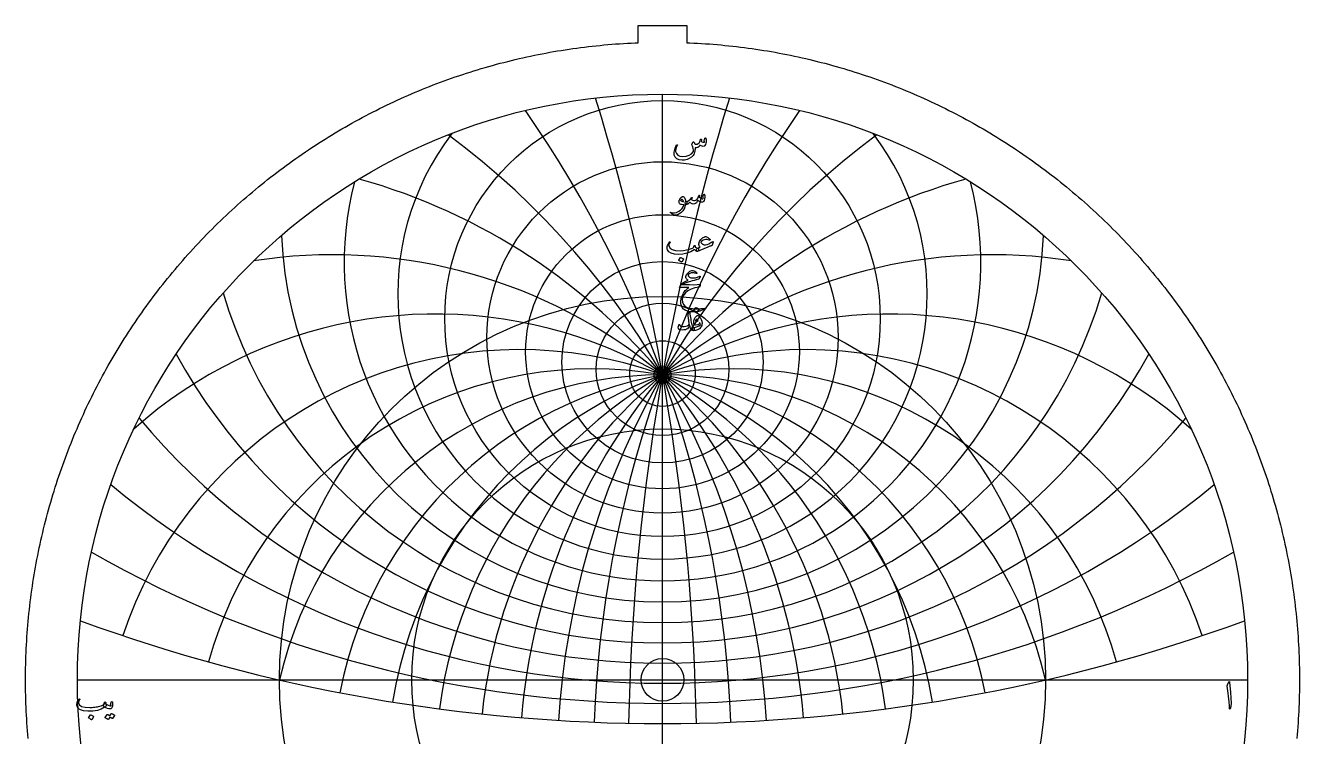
# Model space of a CAD drawing. Header units: millimetres. Extents: x -71 to 71, y -71 to 73.
# Drawn here: x -70.8 to 70.8, y -6.3 to 72.6 of the extents above; entities that cross this region are included whole.
import ezdxf

# ---------------------------------------------------------------- set-up
doc = ezdxf.new("R2010")
doc.units = ezdxf.units.MM
for name, color, linetype in [('CUT_INNER', 6, 'Continuous'), ('CUT_OUTER', 1, 'Continuous'), ('ENGRAVE', 7, 'Continuous'), ('ENGRAVE_FINE', 8, 'Continuous'), ('TEXT', 5, 'Continuous')]:
    doc.layers.add(name, color=color, linetype=linetype)

msp = doc.modelspace()

# ---------------------------------------------------------------- linework, layer by layer
at = {"layer": 'CUT_INNER'}
msp.add_circle((0, 0), 2.375, dxfattribs=at)
at = {"layer": 'CUT_OUTER'}
msp.add_lwpolyline([(-70.463, -6.5037), (-70.5016, -6.0712), (-70.5375, -5.6385), (-70.5708, -5.2056), (-70.6014, -4.7725), (-70.6293, -4.3392), (-70.6546, -3.9058), (-70.6773, -3.4722), (-70.6972, -3.0384), (-70.7146, -2.6046), (-70.7292, -2.1706), (-70.7412, -1.7366), (-70.7505, -1.3025), (-70.7572, -0.8684), (-70.7612, -0.4342), (-70.7625, 0), (-70.7612, 0.4342), (-70.7572, 0.8684), (-70.7505, 1.3025), (-70.7412, 1.7366), (-70.7292, 2.1706), (-70.7146, 2.6046), (-70.6972, 3.0384), (-70.6773, 3.4722), (-70.6546, 3.9058), (-70.6293, 4.3392), (-70.6014, 4.7725), (-70.5708, 5.2056), (-70.5375, 5.6385), (-70.5016, 6.0712), (-70.463, 6.5037), (-70.4218, 6.9359), (-70.3779, 7.3679), (-70.3313, 7.7996), (-70.2822, 8.231), (-70.2303, 8.6621), (-70.1759, 9.0928), (-70.1187, 9.5233), (-70.059, 9.9533), (-69.9966, 10.383), (-69.9316, 10.8123), (-69.8639, 11.2412), (-69.7936, 11.6697), (-69.7207, 12.0977), (-69.6452, 12.5253), (-69.567, 12.9524), (-69.4862, 13.379), (-69.4028, 13.8051), (-69.3168, 14.2307), (-69.2282, 14.6557), (-69.137, 15.0802), (-69.0431, 15.5042), (-68.9467, 15.9275), (-68.8477, 16.3502), (-68.746, 16.7724), (-68.6418, 17.1939), (-68.535, 17.6147), (-68.4257, 18.0349), (-68.3137, 18.4544), (-68.1992, 18.8733), (-68.0821, 19.2914), (-67.9625, 19.7087), (-67.8403, 20.1254), (-67.7155, 20.5413), (-67.5882, 20.9564), (-67.4583, 21.3707), (-67.3259, 21.7842), (-67.191, 22.1969), (-67.0535, 22.6088), (-66.9135, 23.0198), (-66.771, 23.4299), (-66.626, 23.8392), (-66.4785, 24.2475), (-66.3285, 24.655), (-66.1759, 25.0615), (-66.0209, 25.4671), (-65.8634, 25.8717), (-65.7034, 26.2753), (-65.541, 26.678), (-65.376, 27.0796), (-65.2086, 27.4803), (-65.0388, 27.8799), (-64.8665, 28.2784), (-64.6918, 28.6759), (-64.5146, 29.0723), (-64.335, 29.4676), (-64.153, 29.8618), (-63.9685, 30.2549), (-63.7817, 30.6468), (-63.5925, 31.0376), (-63.4008, 31.4272), (-63.2068, 31.8156), (-63.0104, 32.2029), (-62.8116, 32.5889), (-62.6105, 32.9737), (-62.407, 33.3572), (-62.2011, 33.7395), (-61.9929, 34.1205), (-61.7824, 34.5003), (-61.5695, 34.8787), (-61.3544, 35.2558), (-61.1369, 35.6316), (-60.9171, 36.0061), (-60.695, 36.3792), (-60.4707, 36.7509), (-60.244, 37.1213), (-60.0151, 37.4902), (-59.784, 37.8578), (-59.5505, 38.2239), (-59.3149, 38.5886), (-59.077, 38.9518), (-58.8369, 39.3135), (-58.5945, 39.6738), (-58.35, 40.0326), (-58.1033, 40.3899), (-57.8543, 40.7456), (-57.6032, 41.0998), (-57.35, 41.4525), (-57.0946, 41.8036), (-56.837, 42.1532), (-56.5773, 42.5011), (-56.3154, 42.8475), (-56.0514, 43.1922), (-55.7854, 43.5353), (-55.5172, 43.8768), (-55.2469, 44.2166), (-54.9746, 44.5548), (-54.7002, 44.8913), (-54.4237, 45.226), (-54.1451, 45.5591), (-53.8646, 45.8905), (-53.582, 46.2201), (-53.2974, 46.548), (-53.0108, 46.8742), (-52.7222, 47.1986), (-52.4316, 47.5212), (-52.139, 47.842), (-51.8444, 48.161), (-51.548, 48.4782), (-51.2495, 48.7936), (-50.9492, 49.1072), (-50.6469, 49.4188), (-50.3427, 49.7287), (-50.0366, 50.0366), (-49.7287, 50.3427), (-49.4188, 50.6469), (-49.1072, 50.9492), (-48.7936, 51.2495), (-48.4782, 51.548), (-48.161, 51.8444), (-47.842, 52.139), (-47.5212, 52.4316), (-47.1986, 52.7222), (-46.8742, 53.0108), (-46.548, 53.2974), (-46.2201, 53.582), (-45.8905, 53.8646), (-45.5591, 54.1451), (-45.226, 54.4237), (-44.8913, 54.7002), (-44.5548, 54.9746), (-44.2166, 55.2469), (-43.8768, 55.5172), (-43.5353, 55.7854), (-43.1922, 56.0514), (-42.8475, 56.3154), (-42.5011, 56.5773), (-42.1532, 56.837), (-41.8036, 57.0946), (-41.4525, 57.35), (-41.0998, 57.6032), (-40.7456, 57.8543), (-40.3899, 58.1033), (-40.0326, 58.35), (-39.6738, 58.5945), (-39.3135, 58.8369), (-38.9518, 59.077), (-38.5886, 59.3149), (-38.2239, 59.5505), (-37.8578, 59.784), (-37.4902, 60.0151), (-37.1213, 60.244), (-36.7509, 60.4707), (-36.3792, 60.695), (-36.0061, 60.9171), (-35.6316, 61.1369), (-35.2558, 61.3544), (-34.8787, 61.5695), (-34.5003, 61.7824), (-34.1205, 61.9929), (-33.7395, 62.2011), (-33.3572, 62.407), (-32.9737, 62.6105), (-32.5889, 62.8116), (-32.2029, 63.0104), (-31.8156, 63.2068), (-31.4272, 63.4008), (-31.0376, 63.5925), (-30.6468, 63.7817), (-30.2549, 63.9685), (-29.8618, 64.153), (-29.4676, 64.335), (-29.0723, 64.5146), (-28.6759, 64.6918), (-28.2784, 64.8665), (-27.8799, 65.0388), (-27.4803, 65.2086), (-27.0796, 65.376), (-26.678, 65.541), (-26.2753, 65.7034), (-25.8717, 65.8634), (-25.4671, 66.0209), (-25.0615, 66.1759), (-24.655, 66.3285), (-24.2475, 66.4785), (-23.8392, 66.626), (-23.4299, 66.771), (-23.0198, 66.9135), (-22.6088, 67.0535), (-22.1969, 67.191), (-21.7842, 67.3259), (-21.3707, 67.4583), (-20.9564, 67.5882), (-20.5413, 67.7155), (-20.1254, 67.8403), (-19.7087, 67.9625), (-19.2914, 68.0821), (-18.8733, 68.1992), (-18.4544, 68.3137), (-18.0349, 68.4257), (-17.6147, 68.535), (-17.1939, 68.6418), (-16.7724, 68.746), (-16.3502, 68.8477), (-15.9275, 68.9467), (-15.5042, 69.0431), (-15.0802, 69.137), (-14.6557, 69.2282), (-14.2307, 69.3168), (-13.8051, 69.4028), (-13.379, 69.4862), (-12.9524, 69.567), (-12.5253, 69.6452), (-12.0977, 69.7207), (-11.6697, 69.7936), (-11.2412, 69.8639), (-10.8123, 69.9316), (-10.383, 69.9966), (-9.9533, 70.059), (-9.5233, 70.1187), (-9.0928, 70.1759), (-8.6621, 70.2303), (-8.231, 70.2822), (-7.7996, 70.3313), (-7.3679, 70.3779), (-6.9359, 70.4218), (-6.5037, 70.463), (-6.0712, 70.5016), (-5.6385, 70.5375), (-5.2056, 70.5708), (-4.7725, 70.6014), (-4.3392, 70.6293), (-3.9058, 70.6546), (-3.4722, 70.6773), (-3.0384, 70.6972), (-2.7125, 70.7102), (-2.7125, 72.6225), (2.7125, 72.6225), (2.7125, 70.7102), (3.0384, 70.6972), (3.4722, 70.6773), (3.9058, 70.6546), (4.3392, 70.6293), (4.7725, 70.6014), (5.2056, 70.5708), (5.6385, 70.5375), (6.0712, 70.5016), (6.5037, 70.463), (6.9359, 70.4218), (7.3679, 70.3779), (7.7996, 70.3313), (8.231, 70.2822), (8.6621, 70.2303), (9.0928, 70.1759), (9.5233, 70.1187), (9.9533, 70.059), (10.383, 69.9966), (10.8123, 69.9316), (11.2412, 69.8639), (11.6697, 69.7936), (12.0977, 69.7207), (12.5253, 69.6452), (12.9524, 69.567), (13.379, 69.4862), (13.8051, 69.4028), (14.2307, 69.3168), (14.6557, 69.2282), (15.0802, 69.137), (15.5042, 69.0431), (15.9275, 68.9467), (16.3502, 68.8477), (16.7724, 68.746), (17.1939, 68.6418), (17.6147, 68.535), (18.0349, 68.4257), (18.4544, 68.3137), (18.8733, 68.1992), (19.2914, 68.0821), (19.7087, 67.9625), (20.1254, 67.8403), (20.5413, 67.7155), (20.9564, 67.5882), (21.3707, 67.4583), (21.7842, 67.3259), (22.1969, 67.191), (22.6088, 67.0535), (23.0198, 66.9135), (23.4299, 66.771), (23.8392, 66.626), (24.2475, 66.4785), (24.655, 66.3285), (25.0615, 66.1759), (25.4671, 66.0209), (25.8717, 65.8634), (26.2753, 65.7034), (26.678, 65.541), (27.0796, 65.376), (27.4803, 65.2086), (27.8799, 65.0388), (28.2784, 64.8665), (28.6759, 64.6918), (29.0723, 64.5146), (29.4676, 64.335), (29.8618, 64.153), (30.2549, 63.9685), (30.6468, 63.7817), (31.0376, 63.5925), (31.4272, 63.4008), (31.8156, 63.2068), (32.2029, 63.0104), (32.5889, 62.8116), (32.9737, 62.6105), (33.3572, 62.407), (33.7395, 62.2011), (34.1205, 61.9929), (34.5003, 61.7824), (34.8787, 61.5695), (35.2558, 61.3544), (35.6316, 61.1369), (36.0061, 60.9171), (36.3792, 60.695), (36.7509, 60.4707), (37.1213, 60.244), (37.4902, 60.0151), (37.8578, 59.784), (38.2239, 59.5505), (38.5886, 59.3149), (38.9518, 59.077), (39.3135, 58.8369), (39.6738, 58.5945), (40.0326, 58.35), (40.3899, 58.1033), (40.7456, 57.8543), (41.0998, 57.6032), (41.4525, 57.35), (41.8036, 57.0946), (42.1532, 56.837), (42.5011, 56.5773), (42.8475, 56.3154), (43.1922, 56.0514), (43.5353, 55.7854), (43.8768, 55.5172), (44.2166, 55.2469), (44.5548, 54.9746), (44.8913, 54.7002), (45.226, 54.4237), (45.5591, 54.1451), (45.8905, 53.8646), (46.2201, 53.582), (46.548, 53.2974), (46.8742, 53.0108), (47.1986, 52.7222), (47.5212, 52.4316), (47.842, 52.139), (48.161, 51.8444), (48.4782, 51.548), (48.7936, 51.2495), (49.1072, 50.9492), (49.4188, 50.6469), (49.7287, 50.3427), (50.0366, 50.0366), (50.3427, 49.7287), (50.6469, 49.4188), (50.9492, 49.1072), (51.2495, 48.7936), (51.548, 48.4782), (51.8444, 48.161), (52.139, 47.842), (52.4316, 47.5212), (52.7222, 47.1986), (53.0108, 46.8742), (53.2974, 46.548), (53.582, 46.2201), (53.8646, 45.8905), (54.1451, 45.5591), (54.4237, 45.226), (54.7002, 44.8913), (54.9746, 44.5548), (55.2469, 44.2166), (55.5172, 43.8768), (55.7854, 43.5353), (56.0514, 43.1922), (56.3154, 42.8475), (56.5773, 42.5011), (56.837, 42.1532), (57.0946, 41.8036), (57.35, 41.4525), (57.6032, 41.0998), (57.8543, 40.7456), (58.1033, 40.3899), (58.35, 40.0326), (58.5945, 39.6738), (58.8369, 39.3135), (59.077, 38.9518), (59.3149, 38.5886), (59.5505, 38.2239), (59.784, 37.8578), (60.0151, 37.4902), (60.244, 37.1213), (60.4707, 36.7509), (60.695, 36.3792), (60.9171, 36.0061), (61.1369, 35.6316), (61.3544, 35.2558), (61.5695, 34.8787), (61.7824, 34.5003), (61.9929, 34.1205), (62.2011, 33.7395), (62.407, 33.3572), (62.6105, 32.9737), (62.8116, 32.5889), (63.0104, 32.2029), (63.2068, 31.8156), (63.4008, 31.4272), (63.5925, 31.0376), (63.7817, 30.6468), (63.9685, 30.2549), (64.153, 29.8618), (64.335, 29.4676), (64.5146, 29.0723), (64.6918, 28.6759), (64.8665, 28.2784), (65.0388, 27.8799), (65.2086, 27.4803), (65.376, 27.0796), (65.541, 26.678), (65.7034, 26.2753), (65.8634, 25.8717), (66.0209, 25.4671), (66.1759, 25.0615), (66.3285, 24.655), (66.4785, 24.2475), (66.626, 23.8392), (66.771, 23.4299), (66.9135, 23.0198), (67.0535, 22.6088), (67.191, 22.1969), (67.3259, 21.7842), (67.4583, 21.3707), (67.5882, 20.9564), (67.7155, 20.5413), (67.8403, 20.1254), (67.9625, 19.7087), (68.0821, 19.2914), (68.1992, 18.8733), (68.3137, 18.4544), (68.4257, 18.0349), (68.535, 17.6147), (68.6418, 17.1939), (68.746, 16.7724), (68.8477, 16.3502), (68.9467, 15.9275), (69.0431, 15.5042), (69.137, 15.0802), (69.2282, 14.6557), (69.3168, 14.2307), (69.4028, 13.8051), (69.4862, 13.379), (69.567, 12.9524), (69.6452, 12.5253), (69.7207, 12.0977), (69.7936, 11.6697), (69.8639, 11.2412), (69.9316, 10.8123), (69.9966, 10.383), (70.059, 9.9533), (70.1187, 9.5233), (70.1759, 9.0928), (70.2303, 8.6621), (70.2822, 8.231), (70.3313, 7.7996), (70.3779, 7.3679), (70.4218, 6.9359), (70.463, 6.5037), (70.5016, 6.0712), (70.5375, 5.6385), (70.5708, 5.2056), (70.6014, 4.7725), (70.6293, 4.3392), (70.6546, 3.9058), (70.6773, 3.4722), (70.6972, 3.0384), (70.7146, 2.6046), (70.7292, 2.1706), (70.7412, 1.7366), (70.7505, 1.3025), (70.7572, 0.8684), (70.7612, 0.4342), (70.7625, 0), (70.7612, -0.4342), (70.7572, -0.8684), (70.7505, -1.3025), (70.7412, -1.7366), (70.7292, -2.1706), (70.7146, -2.6046), (70.6972, -3.0384), (70.6773, -3.4722), (70.6546, -3.9058), (70.6293, -4.3392), (70.6014, -4.7725), (70.5708, -5.2056), (70.5375, -5.6385), (70.5016, -6.0712), (70.463, -6.5037)], dxfattribs=at)
at = {"layer": 'ENGRAVE'}
for points in [[(0, -65), (0, 65)], [(-65, 0), (65, 0)]]:
    msp.add_lwpolyline(points, dxfattribs=at)
for centre, radius in [((0, 0), 65), ((0, 40.0958), 24.1877), ((0, 38.0006), 19.5001), ((0, 36.4145), 15.2007), ((0, 35.253), 11.1803), ((0, 0), 42.5483), ((0, 34.4592), 7.3529), ((0, 33.9965), 3.6471), ((0, 33.8445), 0.93), ((0, 0), 27.8517)]:
    msp.add_circle(centre, radius, dxfattribs=at)
for centre, radius, start, end in [((0, 42.8241), 29.4086, 142.703677, 37.296323), ((0, 46.3691), 35.3654, 165.445629, 14.554371), ((0, 51.0102), 42.3536, 182.266242, 357.733758), ((0, 57.187), 50.8281, 196.271491, 343.728509), ((0, 65.6302), 61.5333, 208.618835, 331.381165), ((0, -9.8231), 43.6675, 13, 167), ((0, -9.8231), 43.6675, 13, 167), ((0, 77.641), 75.7833, 219.885984, 320.114016), ((0, 95.7759), 96.1472, 230.407962, 309.592038), ((0, 125.8282), 128.4305, 240.399075, 299.600925), ((0, 184.297), 189.1448, 250.00718, 289.99282)]:
    msp.add_arc(centre, radius, start, end, dxfattribs=at)
at = {"layer": 'ENGRAVE_FINE'}
for centre, radius, start, end in [((-247.6507, -9.8231), 251.4712, 1.142219, 17.208163), ((-247.6507, -9.8231), 251.4712, 1.142219, 17.208163), ((247.6507, -9.8231), 251.4712, 162.791837, 178.857781), ((247.6507, -9.8231), 251.4712, 162.791837, 178.857781), ((-119.9755, -9.8231), 127.6752, 2.301826, 34.879831), ((-119.9755, -9.8231), 127.6752, 2.301826, 34.879831), ((119.9755, -9.8231), 127.6752, 145.120169, 177.698174), ((119.9755, -9.8231), 127.6752, 145.120169, 177.698174), ((-75.6343, -9.8231), 87.335, 3.497274, 53.607558), ((-75.6343, -9.8231), 87.335, 3.497274, 53.607558), ((75.6343, -9.8231), 87.335, 126.392442, 176.502726), ((75.6343, -9.8231), 87.335, 126.392442, 176.502726), ((-52.0409, -9.8231), 67.9346, 4.749296, 74.329773), ((-52.0409, -9.8231), 67.9346, 4.749296, 74.329773), ((52.0409, -9.8231), 67.9346, 105.670227, 175.250704), ((52.0409, -9.8231), 67.9346, 105.670227, 175.250704), ((-36.6414, -9.8231), 57.0039, 6.082422, 98.854785), ((-36.6414, -9.8231), 57.0039, 6.082422, 98.854785), ((36.6414, -9.8231), 57.0039, 81.145215, 173.917578), ((36.6414, -9.8231), 57.0039, 81.145215, 173.917578), ((-25.2114, -9.8231), 50.4229, 7.527075, 131.671439), ((-25.2114, -9.8231), 50.4229, 7.527075, 131.671439), ((25.2114, -9.8231), 50.4229, 48.328561, 172.472925), ((25.2114, -9.8231), 50.4229, 48.328561, 172.472925), ((-15.8937, -9.8231), 46.47, 9.12263, 161.516012), ((-15.8937, -9.8231), 46.47, 9.12263, 161.516012), ((15.8937, -9.8231), 46.47, 18.483988, 170.87737), ((15.8937, -9.8231), 46.47, 18.483988, 170.87737), ((-7.6998, -9.8231), 44.3411, 10.922139, 164.534975), ((-7.6998, -9.8231), 44.3411, 10.922139, 164.534975), ((7.6998, -9.8231), 44.3411, 15.465025, 169.077861), ((7.6998, -9.8231), 44.3411, 15.465025, 169.077861)]:
    msp.add_arc(centre, radius, start, end, dxfattribs=at)
at = {"layer": 'TEXT'}
for points in [[(4.7066, 60.1064), (4.7138, 60.1244), (4.7231, 60.1373), (4.7345, 60.145), (4.7479, 60.1476), (4.7651, 60.1456), (4.7798, 60.1394), (4.792, 60.1291), (4.8015, 60.1146), (4.825, 60.0631), (4.8417, 59.9991), (4.8518, 59.9228), (4.8551, 59.8341), (4.8461, 59.6892), (4.819, 59.5516), (4.7739, 59.4211), (4.7107, 59.2979), (4.6891, 59.2682), (4.6654, 59.2453), (4.6396, 59.229), (4.6117, 59.2195), (4.5109, 59.213), (4.4024, 59.2308), (4.2861, 59.2729), (4.1621, 59.3391), (4.0577, 59.196), (3.9342, 59.1009), (3.7916, 59.0537), (3.63, 59.0545), (3.6247, 58.9675), (3.6171, 58.8838), (3.6072, 58.8035), (3.5949, 58.7266), (3.5804, 58.6524), (3.5635, 58.5806), (3.5443, 58.5112), (3.5227, 58.444), (3.4727, 58.3228), (3.4052, 58.2109), (3.3201, 58.1083), (3.2175, 58.015), (2.9775, 57.8551), (2.7235, 57.7427), (2.4557, 57.6778), (2.1739, 57.6602), (1.8565, 57.7033), (1.6057, 57.816), (1.4213, 57.9982), (1.3035, 58.2501), (1.2875, 58.3409), (1.2849, 58.4481), (1.2958, 58.5719), (1.32, 58.7121), (1.3589, 58.8658), (1.4138, 59.0256), (1.4847, 59.1916), (1.5716, 59.3639), (1.5786, 59.3747), (1.5871, 59.3824), (1.5971, 59.3871), (1.6087, 59.3886), (1.6204, 59.3876), (1.6304, 59.3845), (1.6389, 59.3793), (1.6459, 59.3721), (1.6505, 59.3615), (1.6521, 59.3505), (1.6505, 59.3389), (1.6459, 59.3267), (1.5355, 59.0975), (1.4644, 58.9091), (1.4324, 58.7614), (1.4396, 58.6544), (1.5438, 58.4185), (1.7077, 58.247), (1.9315, 58.14), (2.2151, 58.0975), (2.6116, 58.1228), (2.9473, 58.2233), (3.2221, 58.3991), (3.4361, 58.6502), (3.4354, 58.8158), (3.4083, 58.9906), (3.3549, 59.1746), (3.2752, 59.368), (3.2652, 59.3876), (3.2598, 59.4051), (3.259, 59.4206), (3.2629, 59.434), (3.285, 59.48), (3.3062, 59.5232), (3.3263, 59.5635), (3.3454, 59.6011), (3.3634, 59.6352), (3.3804, 59.6655), (3.3964, 59.6919), (3.4114, 59.7145), (3.4199, 59.724), (3.4289, 59.7279), (3.4384, 59.7261), (3.4485, 59.7186), (3.4537, 59.7129), (3.4609, 59.7042), (3.4702, 59.6923), (3.4815, 59.6774), (3.4944, 59.6593), (3.5083, 59.6382), (3.5233, 59.6139), (3.5393, 59.5866), (3.5717, 59.534), (3.5991, 59.4959), (3.6212, 59.4721), (3.6382, 59.4629), (3.7455, 59.4538), (3.8527, 59.4721), (3.96, 59.5178), (4.0672, 59.5907), (4.1062, 59.6392), (4.1446, 59.7186), (4.1825, 59.829), (4.2199, 59.9702), (4.2235, 59.9836), (4.2302, 59.995), (4.24, 60.0043), (4.2529, 60.0115), (4.265, 60.0161), (4.2766, 60.0177), (4.2877, 60.0161), (4.2982, 60.0115), (4.314, 59.9857), (4.3199, 59.9372), (4.316, 59.8661), (4.3024, 59.7722), (4.3856, 59.7212), (4.4746, 59.6877), (4.5692, 59.6717), (4.6695, 59.6732), (4.6682, 59.7034), (4.6643, 59.7279), (4.6579, 59.7467), (4.6489, 59.7599), (4.6386, 59.7722), (4.6324, 59.7846), (4.6303, 59.797), (4.6324, 59.8094)], [(4.6097, 53.8991), (4.6187, 53.9053), (4.6293, 53.9032), (4.6414, 53.8929), (4.6551, 53.8744), (4.6698, 53.8429), (4.6808, 53.798), (4.6883, 53.7398), (4.6922, 53.6681), (4.6935, 53.5866), (4.6891, 53.5072), (4.679, 53.4299), (4.6633, 53.3546), (4.6174, 53.2082), (4.5664, 53.103), (4.5102, 53.039), (4.4488, 53.0164), (4.3037, 53.0249), (4.1693, 53.0628), (4.0459, 53.13), (3.9332, 53.2267), (3.8558, 53.0744), (3.7641, 52.9555), (3.6578, 52.8702), (3.5372, 52.8184), (3.4106, 52.807), (3.2825, 52.839), (3.1528, 52.9143), (3.0216, 53.0329), (2.9153, 52.8975), (2.8112, 52.8008), (2.7091, 52.7428), (2.6091, 52.7235), (2.589, 52.7348), (2.5699, 52.7689), (2.5518, 52.8256), (2.5348, 52.905), (2.5286, 52.9834), (2.5389, 53.0411), (2.5657, 53.0782), (2.6091, 53.0947), (2.7993, 53.1378), (2.9659, 53.2216), (3.1087, 53.3461), (3.2278, 53.5114), (3.2343, 53.5204), (3.2412, 53.5268), (3.2487, 53.5307), (3.2567, 53.532), (3.2665, 53.5309), (3.2752, 53.5279), (3.283, 53.5227), (3.2897, 53.5155), (3.2936, 53.4933), (3.2845, 53.4557), (3.2626, 53.4026), (3.2278, 53.334), (3.2734, 53.2811), (3.3443, 53.2422), (3.4405, 53.2172), (3.5619, 53.2061), (3.7133, 53.2378), (3.8455, 53.3412), (3.9587, 53.5163), (4.0528, 53.763), (4.0575, 53.7756), (4.0631, 53.7846), (4.0698, 53.79), (4.0776, 53.7919), (4.0892, 53.7908), (4.0992, 53.7877), (4.1077, 53.7826), (4.1147, 53.7754), (4.1198, 53.765), (4.1229, 53.7547), (4.124, 53.7444), (4.1229, 53.7341), (4.0817, 53.5609), (4.1299, 53.5181), (4.1879, 53.4804), (4.2557, 53.4479), (4.3333, 53.4206), (4.4089, 53.4028), (4.4663, 53.3989), (4.5058, 53.409), (4.5272, 53.433), (4.5341, 53.4696), (4.5303, 53.5217), (4.5156, 53.5892), (4.4901, 53.6722), (4.4944, 53.6957), (4.5158, 53.7413), (4.5543, 53.8091), (4.6097, 53.8991)], [(2.5266, 52.6781), (2.4299, 52.3386), (2.2677, 52.0542), (2.0401, 51.825), (1.7469, 51.651), (1.7059, 51.6333), (1.6655, 51.6175), (1.6255, 51.6034), (1.5861, 51.5912), (1.5474, 51.581), (1.5097, 51.5731), (1.4731, 51.5676), (1.4376, 51.5644), (1.3489, 51.577), (1.2313, 51.6231), (1.0849, 51.7028), (0.9096, 51.816), (0.8907, 51.8322), (0.8797, 51.8479), (0.8763, 51.8632), (0.8807, 51.8779), (0.8905, 51.8892), (0.9034, 51.8944), (0.9194, 51.8933), (0.9384, 51.8861), (1.1207, 51.8271), (1.3252, 51.8273), (1.5518, 51.8869), (1.8006, 52.0057), (2.0037, 52.1437), (2.1718, 52.3058), (2.3048, 52.4922), (2.4028, 52.7029), (2.402, 52.7103), (2.3997, 52.7163), (2.3959, 52.7206), (2.3904, 52.7235), (2.2484, 52.7317), (2.1275, 52.7482), (2.0277, 52.773), (1.9491, 52.806), (1.8882, 52.857), (1.8501, 52.9277), (1.8346, 53.0179), (1.8418, 53.1277), (1.8441, 53.1423), (1.847, 53.1571), (1.8503, 53.1722), (1.8542, 53.1875), (1.8586, 53.2034), (1.8635, 53.22), (1.8689, 53.2374), (1.8748, 53.2556), (1.9233, 53.3734), (1.9821, 53.4711), (2.0512, 53.5487), (2.1306, 53.6062), (2.2118, 53.6377), (2.2863, 53.6372), (2.3541, 53.6047), (2.4152, 53.5402), (2.4686, 53.4505), (2.509, 53.3464), (2.5366, 53.2278), (2.5513, 53.0947), (2.5594, 53.0949), (2.5673, 53.0952), (2.5749, 53.0959), (2.5823, 53.0968), (2.5896, 53.0977), (2.5972, 53.0983), (2.6051, 53.0987), (2.6132, 53.0989), (2.641, 53.0929), (2.6627, 53.0751), (2.6782, 53.0455), (2.6874, 53.004), (2.6913, 52.9583), (2.6905, 52.9122), (2.6851, 52.8655), (2.6751, 52.8184), (2.6619, 52.7768), (2.6472, 52.7472), (2.631, 52.7294), (2.6132, 52.7235), (2.5348, 52.7235), (2.5343, 52.716), (2.5328, 52.7059), (2.5302, 52.6933), (2.5266, 52.6781)], [(2.3286, 53.1401), (2.2853, 53.2156), (2.2378, 53.269), (2.1862, 53.3002), (2.1306, 53.3092), (2.0973, 53.3005), (2.0677, 53.2865), (2.0416, 53.2675), (2.0192, 53.2432), (2.012, 53.2303), (2.0109, 53.2164), (2.0161, 53.2015), (2.0274, 53.1855), (2.07, 53.1481), (2.1316, 53.1226), (2.2123, 53.1089), (2.3121, 53.1071), (2.3224, 53.1092), (2.3286, 53.1154), (2.3306, 53.1257), (2.3286, 53.1401)], [(0.759, 48.5893), (0.7737, 48.6053), (0.7889, 48.612), (0.8046, 48.6094), (0.8209, 48.5976), (0.8332, 48.5821), (0.8374, 48.5646), (0.8332, 48.545), (0.8209, 48.5233), (0.758, 48.4259), (0.7177, 48.3356), (0.7002, 48.2526), (0.7054, 48.1768), (0.8345, 47.9278), (1.0859, 47.754), (1.4595, 47.6555), (1.9552, 47.6323), (2.3231, 47.6594), (2.6761, 47.7159), (3.0141, 47.8017), (3.3371, 47.917), (3.3941, 47.9507), (3.4413, 48.0026), (3.4787, 48.0724), (3.5063, 48.1603), (3.5155, 48.1853), (3.531, 48.2026), (3.5527, 48.2122), (3.5805, 48.214), (3.6004, 48.2055), (3.6145, 48.1882), (3.623, 48.1621), (3.6259, 48.1273), (3.6452, 48.0412), (3.6991, 47.9768), (3.7875, 47.934), (3.9105, 47.9128), (3.9548, 47.903), (3.9848, 47.8778), (4.0002, 47.837), (4.0012, 47.7808), (3.9863, 47.6762), (3.9662, 47.6014), (3.9409, 47.5565), (3.9105, 47.5416), (3.82, 47.5534), (3.7342, 47.589), (3.6529, 47.6483), (3.5764, 47.7313), (3.5699, 47.7347), (3.5588, 47.7324), (3.5431, 47.7244), (3.5227, 47.7107), (3.1381, 47.4941), (2.7184, 47.3395), (2.2636, 47.2466), (1.7737, 47.2157), (1.321, 47.2466), (0.9694, 47.3395), (0.7188, 47.4941), (0.5692, 47.7107), (0.5352, 47.8316), (0.5239, 47.9551), (0.5352, 48.0812), (0.5692, 48.2098), (0.6151, 48.3295), (0.6621, 48.4326), (0.71, 48.5192), (0.759, 48.5893)], [(5.6141, 48.577), (5.5316, 48.247), (5.5223, 48.231), (5.5069, 48.216), (5.4852, 48.2021), (5.4574, 48.1892), (5.3956, 48.1674), (5.33, 48.1433), (5.2605, 48.1169), (5.1872, 48.0881), (5.11, 48.0573), (5.0289, 48.0247), (4.9439, 47.9903), (4.8551, 47.9541), (3.9064, 47.5416), (3.8631, 47.5511), (3.828, 47.5797), (3.8012, 47.6274), (3.7826, 47.6942), (3.7795, 47.7651), (3.7991, 47.8252), (3.8414, 47.8744), (3.9064, 47.9128), (3.9145, 47.9166), (3.9306, 47.9237), (3.9547, 47.9341), (3.9868, 47.9479), (4.0266, 47.9648), (4.074, 47.9845), (4.1287, 48.0071), (4.191, 48.0325), (4.1108, 48.1147), (4.06, 48.2047), (4.0386, 48.3024), (4.0466, 48.4078), (4.126, 48.6587), (4.2611, 48.8709), (4.4519, 49.0444), (4.6984, 49.1792), (4.7523, 49.1918), (4.8149, 49.1885), (4.8863, 49.1692), (4.9665, 49.1338), (5.0498, 49.0856), (5.1263, 49.0317), (5.1962, 48.9722), (5.2594, 48.907), (5.2772, 48.883), (5.2852, 48.8606), (5.2834, 48.8397), (5.2718, 48.8203), (5.2542, 48.8054), (5.2346, 48.7976), (5.213, 48.7971), (5.1892, 48.8038), (5.0658, 48.8428), (4.9345, 48.8606), (4.7956, 48.8572), (4.6489, 48.8327), (4.5161, 48.793), (4.4107, 48.7399), (4.3325, 48.6734), (4.2818, 48.5935), (4.2766, 48.5579), (4.29, 48.5171), (4.322, 48.4713), (4.3725, 48.4202), (4.4302, 48.3738), (4.488, 48.3377), (4.5457, 48.3119), (4.6035, 48.2965), (4.7765, 48.2921), (4.9613, 48.3284), (5.1581, 48.4055), (5.3666, 48.5233), (5.3891, 48.5375), (5.411, 48.5512), (5.4324, 48.5643), (5.4533, 48.577), (5.4734, 48.5888), (5.4924, 48.5996), (5.5105, 48.6094), (5.5275, 48.6182), (5.5747, 48.6404), (5.6048, 48.6409), (5.618, 48.6198), (5.6141, 48.577)], [(2.0089, 46.8775), (2.014, 46.8826), (2.0212, 46.8857), (2.0305, 46.8867), (2.0419, 46.8857), (2.1221, 46.8532), (2.1976, 46.8135), (2.2685, 46.7666), (2.3348, 46.7125), (2.3412, 46.7042), (2.344, 46.696), (2.3433, 46.6877), (2.3389, 46.6795), (2.145, 46.366), (2.1378, 46.3585), (2.1285, 46.3567), (2.1172, 46.3605), (2.1037, 46.3701), (2.0921, 46.3783), (2.0738, 46.3907), (2.0488, 46.4072), (2.0171, 46.4278), (1.9782, 46.4526), (1.9315, 46.4815), (1.8771, 46.5145), (1.815, 46.5516), (1.8067, 46.5578), (1.8026, 46.564), (1.8026, 46.5701), (1.8067, 46.5763)], [(4.1848, 44.7849), (4.1882, 44.7557), (4.1693, 44.7013), (4.1284, 44.6217), (4.0652, 44.5167), (4.0518, 44.4997), (4.0363, 44.4858), (4.0188, 44.475), (3.9992, 44.4672), (3.7352, 44.3945), (3.5001, 44.329), (3.2938, 44.2708), (3.1164, 44.2197), (2.9679, 44.1762), (2.8483, 44.1403), (2.7576, 44.1122), (2.6957, 44.0919), (2.1966, 43.8691), (2.1615, 43.8665), (2.1347, 43.8712), (2.1161, 43.883), (2.1058, 43.9021), (2.1056, 43.9091), (2.1089, 43.9176), (2.1159, 43.9276), (2.1264, 43.9392), (2.228, 44.0346), (2.3801, 44.1352), (2.5828, 44.2409), (2.8359, 44.3517), (2.7671, 44.4105), (2.7091, 44.4672), (2.6619, 44.5219), (2.6256, 44.5745), (2.6031, 44.632), (2.5977, 44.7013), (2.6093, 44.7825), (2.6379, 44.8756), (2.6843, 44.9725), (2.7493, 45.0695), (2.8328, 45.1664), (2.9349, 45.2634), (3.0461, 45.3471), (3.1525, 45.4046), (3.2544, 45.4358), (3.3516, 45.4407), (3.4833, 45.4142), (3.6022, 45.3593), (3.7081, 45.276), (3.8012, 45.1644), (3.8094, 45.1504), (3.8136, 45.1375), (3.8136, 45.1257), (3.8094, 45.1149), (3.8004, 45.1048), (3.7898, 45.0994), (3.7777, 45.0986), (3.7641, 45.1025), (3.7033, 45.1218), (3.645, 45.1386), (3.5889, 45.1528), (3.5351, 45.1644), (3.4839, 45.1731), (3.4356, 45.1788), (3.3901, 45.1814), (3.3474, 45.1809), (3.1698, 45.16), (3.0205, 45.1097), (2.8996, 45.03), (2.8071, 44.921), (2.9055, 44.7913), (3.0154, 44.6951), (3.1365, 44.6325), (3.2691, 44.6034), (3.4663, 44.6013), (3.6785, 44.6322), (3.9056, 44.6962), (4.1477, 44.7931), (4.1577, 44.7957), (4.1673, 44.7952), (4.1763, 44.7916), (4.1848, 44.7849)], [(2.4729, 43.8815), (3.0022, 43.8629), (3.4598, 43.8609), (3.8458, 43.8753), (4.1601, 43.9062), (4.1697, 43.9074), (4.1781, 43.9067), (4.1852, 43.9043), (4.191, 43.9), (4.1953, 43.8942), (4.1977, 43.8872), (4.1983, 43.8788), (4.1972, 43.8691), (4.1891, 43.8315), (4.1812, 43.7969), (4.1736, 43.7655), (4.1662, 43.7371), (4.1592, 43.7118), (4.1523, 43.6897), (4.1458, 43.6706), (4.1394, 43.6546), (4.126, 43.6291), (4.1106, 43.6103), (4.093, 43.5981), (4.0734, 43.5927), (3.597, 43.5064), (3.1824, 43.371), (2.8297, 43.1867), (2.5389, 42.9534), (2.392, 42.7855), (2.2852, 42.6079), (2.2187, 42.4205), (2.1924, 42.2232), (2.2177, 41.9136), (2.3182, 41.6612), (2.4941, 41.466), (2.7452, 41.3281), (2.8754, 41.2863), (3.0185, 41.2518), (3.1744, 41.2245), (3.3433, 41.2044), (3.5248, 41.1912), (3.7187, 41.1848), (3.9249, 41.185), (4.1436, 41.192), (4.2213, 41.1964), (4.2977, 41.2013), (4.3729, 41.2067), (4.4467, 41.2126), (4.5188, 41.2191), (4.5885, 41.226), (4.656, 41.2335), (4.7211, 41.2415), (4.7409, 41.2425), (4.7551, 41.2374), (4.7636, 41.226), (4.7664, 41.2085), (4.7649, 41.1881), (4.7603, 41.1724), (4.7525, 41.1613), (4.7417, 41.1549), (4.6252, 41.1056), (4.5148, 41.061), (4.4107, 41.0211), (4.3127, 40.9857), (4.2212, 40.9548), (4.1363, 40.928), (4.0582, 40.9053), (3.9868, 40.8867), (3.9197, 40.8731), (3.8543, 40.861), (3.7907, 40.8504), (3.729, 40.8414), (3.6688, 40.8344), (3.6099, 40.83), (3.5523, 40.8282), (3.4959, 40.829), (3.1113, 40.8589), (2.7906, 40.9239), (2.5338, 41.0239), (2.3409, 41.159), (2.1994, 41.3279), (2.1007, 41.5251), (2.0447, 41.7507), (2.0316, 42.0046), (2.072, 42.3197), (2.1687, 42.6254), (2.3216, 42.9219), (2.5307, 43.2091), (2.6124, 43.296), (2.705, 43.3793), (2.8084, 43.4589), (2.9226, 43.535), (1.9243, 43.5432), (1.9003, 43.5535), (1.8903, 43.5721), (1.8941, 43.5989), (1.9119, 43.634), (1.9455, 43.685), (1.9759, 43.7309), (2.0032, 43.7717), (2.0274, 43.8072), (2.0486, 43.8374), (2.0666, 43.8619), (2.0816, 43.8807), (2.0934, 43.8939), (2.1202, 43.8962), (2.1924, 43.8949), (2.31, 43.89), (2.4729, 43.8815)], [(3.6878, 41.3093), (3.6929, 41.3145), (3.7001, 41.3176), (3.7094, 41.3186), (3.7207, 41.3176), (3.8009, 41.2851), (3.8765, 41.2454), (3.9474, 41.1985), (4.0136, 41.1443), (4.0201, 41.1361), (4.0229, 41.1278), (4.0221, 41.1196), (4.0177, 41.1113), (3.8239, 40.7978), (3.8167, 40.7903), (3.8074, 40.7885), (3.796, 40.7924), (3.7826, 40.8019), (3.771, 40.8102), (3.7527, 40.8226), (3.7277, 40.8391), (3.696, 40.8597), (3.6571, 40.8844), (3.6104, 40.9133), (3.556, 40.9463), (3.4939, 40.9834), (3.4856, 40.9896), (3.4815, 40.9958), (3.4815, 41.002), (3.4856, 41.0082)], [(3.432, 39.1231), (3.4619, 39.1086), (3.4856, 39.0859), (3.5032, 39.055), (3.5145, 39.0158), (3.522, 38.9673), (3.5238, 38.9209), (3.5199, 38.8766), (3.5104, 38.8343), (3.4962, 38.7982), (3.4784, 38.7724), (3.457, 38.757), (3.432, 38.7518), (3.3085, 38.7861), (3.2062, 38.8725), (3.1249, 39.0109), (3.0649, 39.2014), (3.0571, 39.2343), (3.0504, 39.2628), (3.0448, 39.2869), (3.0401, 39.3066), (3.0365, 39.322), (3.0339, 39.3329), (3.0324, 39.3395), (3.0319, 39.3417), (3.0257, 39.3538), (3.0195, 39.3572), (3.0133, 39.3517), (3.0071, 39.3376), (2.937, 39.1793), (2.8586, 39.055), (2.772, 38.9648), (2.6771, 38.9086), (2.5395, 38.8653), (2.3781, 38.8384), (2.193, 38.8281), (1.9841, 38.8343), (1.8446, 38.8774), (1.7686, 38.9818), (1.756, 39.1476), (1.8067, 39.3747), (1.8184, 39.402), (1.8325, 39.4221), (1.8493, 39.435), (1.8686, 39.4407), (1.8877, 39.4389), (1.9037, 39.4293), (1.9166, 39.4121), (1.9264, 39.3871), (1.9473, 39.3337), (1.9728, 39.2932), (2.0029, 39.2656), (2.0377, 39.2509), (2.2329, 39.221), (2.4183, 39.2179), (2.5939, 39.2417), (2.7596, 39.2922), (2.8316, 39.3298), (2.8906, 39.3809), (2.9367, 39.4453), (2.97, 39.5232), (2.9679, 39.5601), (2.9576, 39.6459), (2.9391, 39.7807), (2.9122, 39.9646), (2.8986, 40.0629), (2.8865, 40.1517), (2.8759, 40.231), (2.8669, 40.3008), (2.8591, 40.3604), (2.8524, 40.4096), (2.8468, 40.4481), (2.8421, 40.4761), (2.8383, 40.5189), (2.839, 40.5565), (2.8444, 40.589), (2.8545, 40.6163), (2.8705, 40.6502), (2.8854, 40.6818), (2.8994, 40.7111), (2.9122, 40.738), (2.9239, 40.7626), (2.9339, 40.7849), (2.9424, 40.8049), (2.9494, 40.8226), (2.9566, 40.8367), (2.9659, 40.8463), (2.9772, 40.8512), (2.9906, 40.8514), (3.0053, 40.8458), (3.0164, 40.837), (3.0239, 40.8251), (3.0278, 40.8102), (3.0529, 40.5992), (3.0788, 40.3992), (3.1055, 40.2104), (3.1329, 40.0326), (3.1609, 39.866), (3.1891, 39.7104), (3.2176, 39.5659), (3.2464, 39.4324), (3.2812, 39.3079), (3.3237, 39.2148), (3.374, 39.1532), (3.432, 39.1231)], [(3.9064, 40.4389), (3.9347, 40.4348), (3.9662, 40.4224), (4.0007, 40.4018), (4.0384, 40.3729), (4.1995, 40.2012), (4.3117, 40.0079), (4.3748, 39.7929), (4.389, 39.5562), (4.3764, 39.433), (4.3508, 39.3231), (4.3124, 39.2267), (4.2611, 39.1437), (4.0948, 38.9722), (3.9012, 38.8498), (3.6803, 38.7763), (3.432, 38.7518), (3.407, 38.7577), (3.3856, 38.7755), (3.3678, 38.8052), (3.3536, 38.8467), (3.3483, 38.8696), (3.3449, 38.8931), (3.3432, 38.9171), (3.3433, 38.9416), (3.3447, 38.9658), (3.3469, 38.989), (3.3499, 39.0112), (3.3536, 39.0323), (3.3647, 39.0689), (3.3815, 39.0963), (3.4039, 39.1143), (3.432, 39.1231), (3.6738, 39.1556), (3.8837, 39.2159), (4.0616, 39.3041), (4.2075, 39.4201), (4.2005, 39.4781), (4.192, 39.5242), (4.182, 39.5585), (4.1704, 39.5809), (4.1565, 39.6003), (4.1436, 39.6129), (4.1317, 39.6188), (4.1209, 39.6181), (4.1134, 39.6155), (4.1075, 39.6119), (4.1031, 39.6072), (4.1002, 39.6016), (4.0605, 39.5201), (4.0116, 39.4572), (3.9533, 39.4128), (3.8857, 39.3871), (3.6896, 39.3719), (3.5547, 39.4252), (3.4812, 39.5472), (3.4691, 39.7377), (3.4856, 39.847), (3.5186, 39.9604), (3.5681, 40.078), (3.6341, 40.1997), (3.7037, 40.3044), (3.7723, 40.3791), (3.8399, 40.424), (3.9064, 40.4389)], [(3.7702, 39.9934), (3.7293, 39.9818), (3.697, 39.9512), (3.6736, 39.9014), (3.6589, 39.8326), (3.6591, 39.8217), (3.6599, 39.814), (3.6612, 39.8094), (3.663, 39.8078), (3.7045, 39.7978), (3.7465, 39.7923), (3.7891, 39.7916), (3.8321, 39.7954), (3.87, 39.8034), (3.9012, 39.815), (3.9257, 39.8302), (3.9435, 39.8491), (3.8971, 39.9153), (3.8528, 39.9615), (3.8105, 39.9875), (3.7702, 39.9934)], [(62.8682, -0.2863), (62.9103, -0.2049), (62.9441, -0.1763), (62.9697, -0.2005), (62.987, -0.2775), (63.0882, -1.3555), (63.1485, -2.0172), (63.1619, -2.5457), (63.1287, -2.9412), (63.0486, -3.2035), (63.0341, -3.225), (63.0211, -3.2365), (63.0099, -3.2382), (63.0002, -3.2299), (62.9925, -3.217), (62.987, -3.2002), (62.9837, -3.1796), (62.9826, -3.1551), (62.9826, -2.9646), (62.9738, -2.7624), (62.9562, -2.5488), (62.9298, -2.3235), (62.9241, -2.2647), (62.9067, -2.1057), (62.8779, -1.8467), (62.8374, -1.4875), (62.7406, -0.6911), (62.7384, -0.6488), (62.7406, -0.6097), (62.7472, -0.574), (62.7582, -0.5415)], [(-61.8782, -2.6535), (-61.874, -2.6557), (-61.87, -2.6579), (-61.8663, -2.6601), (-61.8628, -2.6623), (-61.8594, -2.6648), (-61.8557, -2.6678), (-61.8517, -2.6714), (-61.8474, -2.6755), (-61.812, -2.7173), (-61.7979, -2.7767), (-61.8054, -2.8537), (-61.8342, -2.9483), (-61.8609, -3.0058), (-61.8881, -3.0418), (-61.9159, -3.0564), (-61.9442, -3.0495), (-61.9585, -3.0427), (-61.9706, -3.0396), (-61.9805, -3.0405), (-61.9882, -3.0451), (-62.349, -3.2426), (-62.7802, -3.3817), (-63.2818, -3.4626), (-63.8538, -3.4851), (-64.3164, -3.4455), (-64.6656, -3.3399), (-64.9016, -3.1683), (-65.0242, -2.9307), (-65.0432, -2.8185), (-65.0473, -2.7063), (-65.0366, -2.5941), (-65.011, -2.4819), (-64.9761, -2.3827), (-64.9329, -2.2916), (-64.8815, -2.2089), (-64.8218, -2.1343), (-64.8106, -2.125), (-64.7987, -2.1189), (-64.7864, -2.1162), (-64.7734, -2.1167), (-64.7613, -2.122), (-64.7514, -2.1288), (-64.7437, -2.1374), (-64.7382, -2.1475), (-64.7358, -2.1574), (-64.7371, -2.1695), (-64.7424, -2.1838), (-64.7514, -2.2003), (-64.8152, -2.2938), (-64.857, -2.3851), (-64.8768, -2.4742), (-64.8746, -2.5611), (-64.7701, -2.7789), (-64.527, -2.9351), (-64.1453, -3.0297), (-63.625, -3.0627), (-63.4822, -3.0605), (-63.3396, -3.0539), (-63.1973, -3.0429), (-63.0552, -3.0275), (-62.9143, -3.0077), (-62.7753, -2.9835), (-62.6382, -2.9549), (-62.503, -2.9219), (-62.3719, -2.8845), (-62.2643, -2.8471), (-62.1805, -2.8097), (-62.1202, -2.7723), (-62.097, -2.7525), (-62.0757, -2.7283), (-62.0563, -2.6997), (-62.0388, -2.6667), (-62.0225, -2.6299), (-62.0064, -2.5897), (-61.9906, -2.5463), (-61.975, -2.4995), (-61.969, -2.4852), (-61.9596, -2.4731), (-61.947, -2.4632), (-61.931, -2.4555), (-61.914, -2.4514), (-61.898, -2.4522), (-61.8832, -2.458), (-61.8694, -2.4687), (-61.8584, -2.4836), (-61.8518, -2.5017), (-61.8496, -2.5232), (-61.8518, -2.5479)], [(-62.0102, -3.0055), (-62.0581, -2.9602), (-62.0828, -2.9032), (-62.0845, -2.8348), (-62.063, -2.7547), (-62.0166, -2.683), (-61.9739, -2.6392), (-61.9352, -2.6236), (-61.9002, -2.6359), (-61.7352, -2.7451), (-61.5702, -2.8218), (-61.4052, -2.8661), (-61.2402, -2.8779), (-61.2345, -2.8768), (-61.2303, -2.8735), (-61.2279, -2.868), (-61.227, -2.8603), (-61.2312, -2.8458), (-61.2435, -2.824), (-61.2642, -2.7952), (-61.293, -2.7591), (-61.2985, -2.7481), (-61.3018, -2.7371), (-61.3029, -2.7261), (-61.3018, -2.7151), (-61.1962, -2.4115), (-61.1913, -2.4), (-61.1852, -2.3917), (-61.1781, -2.3868), (-61.1698, -2.3851), (-61.1616, -2.3865), (-61.1544, -2.3906), (-61.1484, -2.3975), (-61.1434, -2.4071), (-61.1104, -2.5059), (-61.0906, -2.604), (-61.084, -2.7017), (-61.0906, -2.7987), (-61.1121, -2.9195), (-61.1412, -3.0176), (-61.1781, -3.0933), (-61.2226, -3.1463), (-61.2565, -3.1755), (-61.2875, -3.1969), (-61.3159, -3.2107), (-61.3414, -3.2167), (-61.4888, -3.22), (-61.6494, -3.1859), (-61.8232, -3.1144), (-62.0102, -3.0055)], [(-63.5458, -3.8767), (-63.5403, -3.8712), (-63.5326, -3.8679), (-63.5227, -3.8668), (-63.5106, -3.8679), (-63.4251, -3.9026), (-63.3445, -3.9449), (-63.2689, -3.995), (-63.1982, -4.0527), (-63.1914, -4.0615), (-63.1883, -4.0703), (-63.1892, -4.0791), (-63.1938, -4.0879), (-63.4006, -4.4223), (-63.4083, -4.4303), (-63.4182, -4.4322), (-63.4303, -4.4281), (-63.4446, -4.4179), (-63.457, -4.4091), (-63.4765, -4.3959), (-63.5032, -4.3783), (-63.537, -4.3563), (-63.5786, -4.3299), (-63.6283, -4.2991), (-63.6864, -4.2639), (-63.7526, -4.2243), (-63.7614, -4.2177), (-63.7658, -4.2111), (-63.7658, -4.2045), (-63.7614, -4.1979)], [(-61.227, -3.7535), (-61.2215, -3.748), (-61.2138, -3.7447), (-61.2039, -3.7436), (-61.1918, -3.7447), (-61.1485, -3.761), (-61.1066, -3.7788), (-61.066, -3.7984), (-61.0268, -3.8195), (-60.9888, -3.8426), (-60.9515, -3.8679), (-60.9151, -3.8954), (-60.8794, -3.9251), (-60.8726, -3.9342), (-60.8695, -3.9438), (-60.8704, -3.954), (-60.875, -3.9647), (-61.0862, -4.2991), (-61.092, -4.3035), (-61.1005, -4.3035), (-61.1118, -4.2991), (-61.1258, -4.2903), (-61.1355, -4.2822), (-61.1511, -4.2711), (-61.1729, -4.2569), (-61.2006, -4.2397), (-61.2347, -4.2192), (-61.2754, -4.1952), (-61.3227, -4.1675), (-61.3766, -4.1363), (-61.5438, -4.3959), (-61.5515, -4.4039), (-61.5614, -4.4058), (-61.5735, -4.4017), (-61.5878, -4.3915), (-61.6002, -4.3827), (-61.6197, -4.3695), (-61.6464, -4.3519), (-61.6802, -4.3299), (-61.7218, -4.3035), (-61.7715, -4.2727), (-61.8296, -4.2375), (-61.8958, -4.1979), (-61.9027, -4.1913), (-61.9057, -4.1847), (-61.9049, -4.1781), (-61.9002, -4.1715), (-61.6846, -3.8503), (-61.6791, -3.8448), (-61.6714, -3.8415), (-61.6615, -3.8404), (-61.6494, -3.8415), (-61.6126, -3.8535), (-61.5768, -3.8674), (-61.5422, -3.8832), (-61.5086, -3.9009), (-61.4762, -3.9203), (-61.4448, -3.9411), (-61.4146, -3.9632), (-61.3854, -3.9867)]]:
    msp.add_lwpolyline(points, close=True, dxfattribs=at)

doc.saveas('drawing.dxf')
